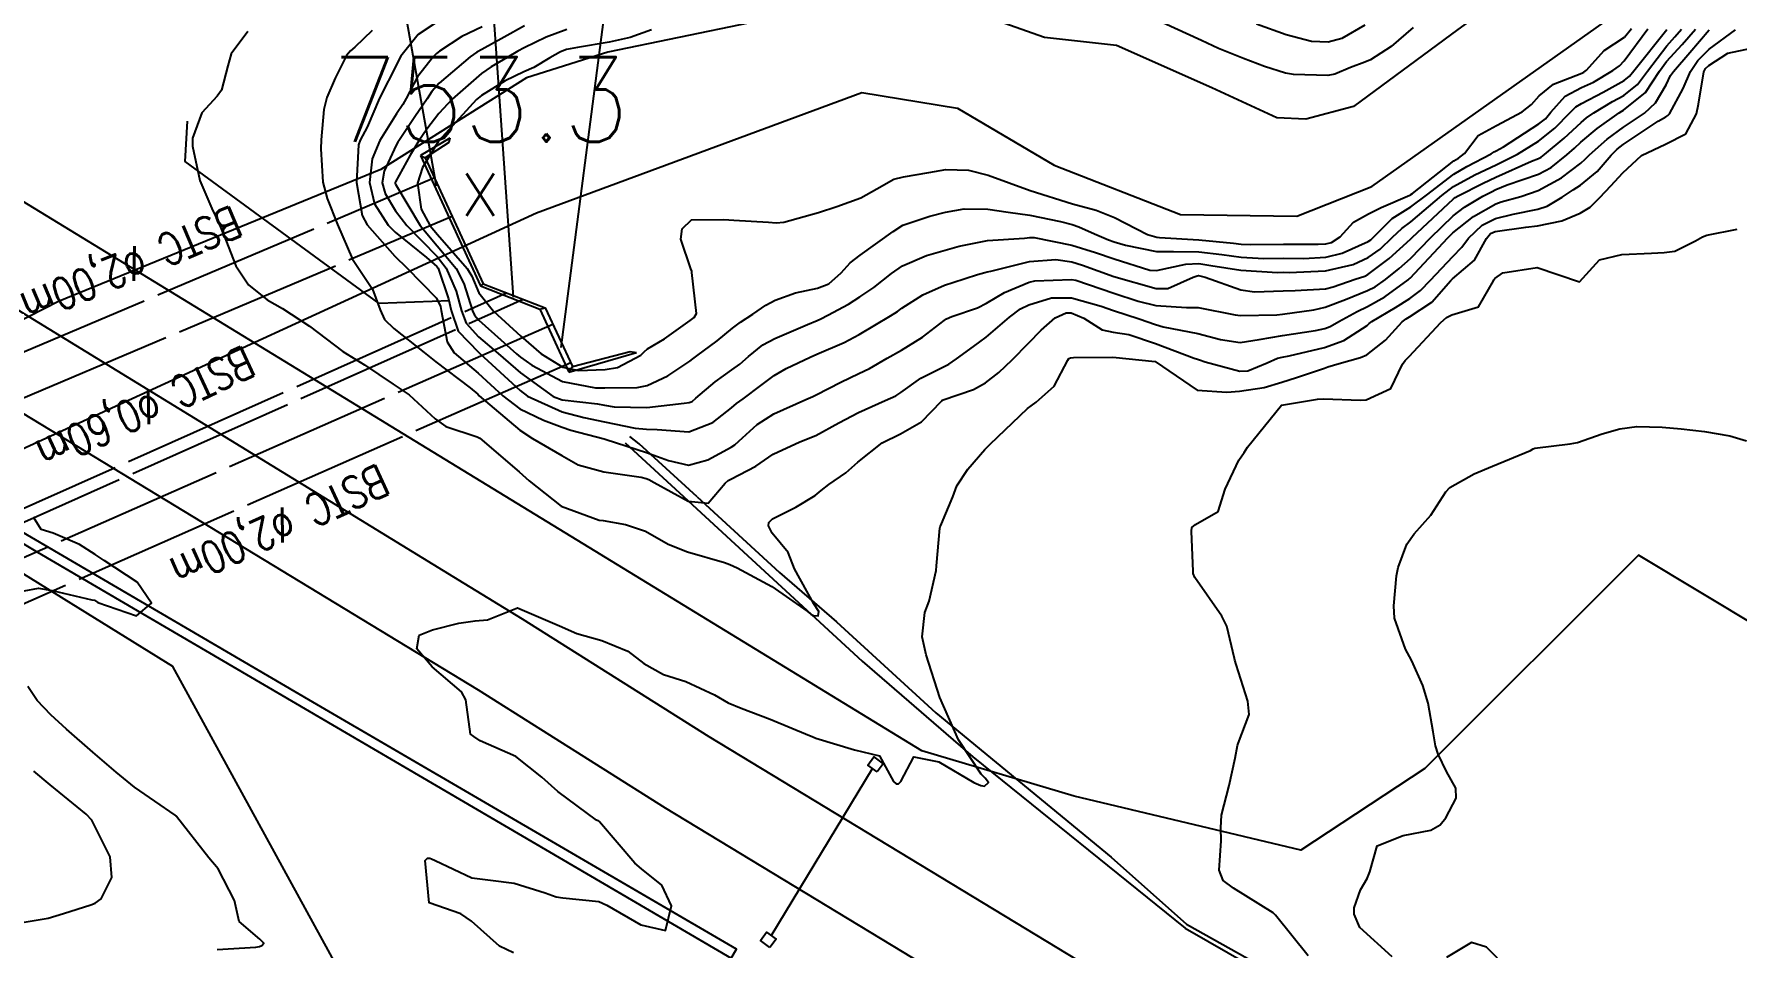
# Model space of a CAD drawing. Header units: metres. Extents: x 307586 to 320046, y 7427249 to 7434250.
# Drawn here: x 318582.8 to 318663.3, y 7430078.7 to 7430121.9 of the extents above; entities that cross this region are included whole.
import ezdxf
from ezdxf.enums import TextEntityAlignment as Align

# ---------------------------------------------------------------- set-up
doc = ezdxf.new("R2010")
doc.units = ezdxf.units.M
doc.header["$MEASUREMENT"] = 0
doc.linetypes.add('CONTINUO', pattern=[0])
doc.linetypes.add('TRACEJADO', pattern=[8.7, 8, -0.7])
for name, color, linetype in [('ALA', 45, 'Continuous'), ('BUEIRO', 151, 'Continuous'), ('Canaleta de Drenagem', 151, 'Continuous'), ('Curvas de Nivel 1m', 11, 'Continuous'), ('Curvas de Nivel 5m', 15, 'Continuous'), ('Divisa', 42, 'FENCELINE2'), ('Hidrografia', 140, 'Continuous'), ('Linha Férrea', 20, 'Continuous'), ('Pontes_Viadutos_Tubos', 190, 'Continuous'), ('Pontos Cotados', 45, 'Continuous'), ('Portico', 45, 'Continuous'), ('TEXTO', 45, 'Continuous')]:
    doc.layers.add(name, color=color, linetype=linetype)
doc.styles.add('ROMANS', font='romans', dxfattribs={"height": 0.2})
doc.styles.add('Style-STANDARD', font='STANDARD.shx')
doc.linetypes.add('FENCELINE2', pattern='A,0.25,-0.1,[132,ltypeshp.shx,S=0.1,R=0,X=-0.1,Y=0],-0.1,1', length=1.45)

# ---------------------------------------------------------------- blocks, each defined once
blk = doc.blocks.new('ELVTXT_169')
at = {"layer": 'Pontos Cotados', "linetype": 'Continuous', "style": 'Style-STANDARD'}
for s, height, p in [('753.3', 4, (0, 4)), ('x', 3, (0, 0))]:
    blk.add_text(s, height=height, dxfattribs=at).set_placement(p, align=Align.MIDDLE_CENTER)

msp = doc.modelspace()

# ---------------------------------------------------------------- linework, layer by layer
at = {"layer": 'ALA', "linetype": 'CONTINUO'}
for points in [[(318602.423, 7430116.937, 757.231), (318601.032, 7430116.115, 757.707)], [(318602.423, 7430116.937, 757.231), (318602.374, 7430116.732, 752.788), (318601.253, 7430116.012, 753.259)], [(318608.055, 7430105.888, 757.733), (318611.247, 7430106.807, 756.656)], [(318608.228, 7430106.142, 753.283), (318610.949, 7430106.855, 753.786), (318611.247, 7430106.807, 756.656)]]:
    msp.add_polyline3d(points, dxfattribs=at)
at = {"layer": 'BUEIRO', "linetype": 'TRACEJADO', "flags": 128}
for points in [[(318564.592, 7430099.344), (318601.666, 7430115.058)], [(318565.617, 7430097.606), (318602.528, 7430113.251)], [(318571.351, 7430094.578), (318605.1, 7430109.633)], [(318571.549, 7430094.009), (318605.886, 7430109.326)], [(318607.297, 7430108.141), (318572.028, 7430092.598)], [(318608.141, 7430106.327), (318572.664, 7430090.693)]]:
    msp.add_lwpolyline(points, dxfattribs=at)
at = {"layer": 'BUEIRO', "linetype": 'CONTINUO'}
for points in [[(318601.032, 7430116.115, 757.707), (318601.253, 7430116.012, 753.259), (318604.001, 7430110.061, 753.291), (318603.875, 7430109.965, 757.726)], [(318601.032, 7430116.115, 757.707), (318603.875, 7430109.965, 757.726)], [(318603.875, 7430109.965, 757.726), (318606.679, 7430108.858, 757.713)], [(318604.001, 7430110.061, 753.291), (318606.936, 7430108.917, 753.258)], [(318606.679, 7430108.858, 757.713), (318606.936, 7430108.917, 753.258), (318608.228, 7430106.142, 753.283), (318608.055, 7430105.888, 757.733)], [(318606.679, 7430108.858, 757.713), (318608.055, 7430105.888, 757.733)]]:
    msp.add_polyline3d(points, dxfattribs=at)
at = {"layer": 'Canaleta de Drenagem'}
msp.add_lwpolyline([(318539.638, 7430123.687), (318541.017, 7430123.391, -0.089246), (318542.886, 7430122.623, 0.008943), (318546.398, 7430120.47), (318553.255, 7430115.916), (318564.398, 7430108.447), (318582.929, 7430097.371), (318615.73, 7430078.185), (318615.975, 7430078.604), (318595.956, 7430090.288), (318580.7, 7430099.197), (318567.038, 7430107.411), (318557.668, 7430113.435), (318545.153, 7430121.808, 0.087116), (318539.573, 7430124.273, -41.983089)], format="xyb", dxfattribs=at)
for points in [[(318614.111, 7430099.992), (318611.378, 7430102.502), (318610.931, 7430102.846)], [(318613.695, 7430099.793), (318610.728, 7430102.527)], [(318613.695, 7430099.793), (318621.918, 7430092.218), (318627.149, 7430087.707), (318637.191, 7430079.597), (318644.47, 7430075.437), (318662.709, 7430064.554)], [(318614.111, 7430099.992), (318618.011, 7430096.411), (318620.7, 7430094.089), (318625.407, 7430089.785), (318633.682, 7430082.956), (318637.246, 7430079.797), (318662.813, 7430065.489)]]:
    msp.add_lwpolyline(points, dxfattribs=at)
at = {"layer": 'Curvas de Nivel 1m', "flags": 128}
for points, elevation in [([(318592.879, 7430121.976), (318592.092, 7430120.918), (318591.927, 7430120.361), (318591.633, 7430119.206), (318591.42, 7430118.925), (318590.706, 7430118.131), (318590.266, 7430116.936), (318590.255, 7430116.569), (318590.612, 7430114.933), (318591.167, 7430113.61), (318591.508, 7430112.923), (318591.831, 7430112.116), (318592.31, 7430110.913), (318592.902, 7430110.002), (318593.797, 7430109.296), (318594.516, 7430108.883), (318595.785, 7430108.055), (318597.365, 7430106.854), (318597.769, 7430106.602), (318598.383, 7430106.222), (318599.75, 7430105.308), (318600.506, 7430104.812), (318601.732, 7430103.682), (318602.241, 7430103.306), (318603.724, 7430102.831), (318603.838, 7430102.769), (318605.699, 7430101.173), (318606.176, 7430100.745), (318607.685, 7430099.55), (318609.484, 7430098.894), (318609.675, 7430098.865), (318610.727, 7430098.689), (318611.67, 7430098.367), (318612.753, 7430097.753), (318613.66, 7430097.383), (318615.407, 7430096.881), (318615.655, 7430096.789), (318616.013, 7430096.626), (318617.64, 7430095.752), (318619.31, 7430094.585), (318619.484, 7430094.445), (318619.621, 7430094.384), (318619.837, 7430094.361), (318619.876, 7430094.577), (318619.628, 7430094.929), (318618.713, 7430096.594), (318618.421, 7430097.359), (318617.67, 7430098.272), (318617.486, 7430098.612), (318617.508, 7430098.779), (318617.678, 7430098.944), (318618.782, 7430099.498), (318619.695, 7430100.056), (318619.982, 7430100.294), (318620.348, 7430100.574), (318621.146, 7430101.128), (318621.714, 7430101.623), (318622.86, 7430102.543), (318623.727, 7430102.968), (318624.716, 7430103.537), (318625.662, 7430104.511), (318625.704, 7430104.55), (318625.744, 7430104.567), (318627.184, 7430105.063), (318627.756, 7430105.376), (318628.381, 7430105.864), (318629.016, 7430106.471), (318629.781, 7430107.259), (318630.373, 7430107.868), (318631.037, 7430108.448), (318631.555, 7430108.684), (318631.797, 7430108.682), (318632.393, 7430108.431), (318633.259, 7430107.889), (318633.787, 7430107.779), (318634.532, 7430107.656), (318635.781, 7430107.241), (318637.607, 7430106.539), (318637.774, 7430106.492), (318637.869, 7430106.464), (318638.141, 7430106.364), (318639.767, 7430105.921), (318640.157, 7430105.946), (318641.068, 7430106.327), (318641.558, 7430106.539), (318641.776, 7430106.588), (318642.111, 7430106.649), (318643.781, 7430107.049), (318644.69, 7430107.375), (318645.791, 7430108.092), (318645.885, 7430108.176), (318646.019, 7430108.268), (318647.124, 7430108.936), (318647.81, 7430109.369), (318648.316, 7430109.741), (318648.789, 7430110.236), (318649.834, 7430111.343), (318650.263, 7430111.792), (318650.582, 7430112.213), (318651.227, 7430112.832), (318651.857, 7430113.146), (318652.698, 7430113.35), (318653.864, 7430113.592), (318654.302, 7430113.73), (318655.017, 7430114.159), (318655.532, 7430114.498), (318655.879, 7430114.725), (318656.67, 7430115.357), (318657.327, 7430116.136), (318657.608, 7430116.42), (318657.898, 7430116.635), (318659.548, 7430117.744), (318659.911, 7430117.951), (318660.006, 7430118.005), (318660.081, 7430118.098), (318660.737, 7430119.285), (318661.074, 7430120.089), (318661.418, 7430120.616), (318661.954, 7430121.142), (318663.205, 7430122.061)], 761), ([(318601.959, 7430122.51), (318600.925, 7430121.833), (318600.112, 7430120.818), (318600.048, 7430120.702), (318599.929, 7430120.471), (318599.099, 7430118.832), (318598.512, 7430117.454), (318598.183, 7430116.846), (318598.106, 7430116.63), (318598.018, 7430114.848), (318598.282, 7430113.278), (318598.512, 7430112.84), (318599.821, 7430111.36), (318600.389, 7430110.814), (318601.799, 7430109.378), (318601.982, 7430108.985), (318602.022, 7430108.797), (318602.298, 7430107.312), (318602.635, 7430106.787), (318603.759, 7430105.835), (318604.926, 7430104.758), (318605.737, 7430104.145), (318606.851, 7430103.62), (318607.728, 7430103.277), (318608.146, 7430103.143), (318609.723, 7430102.728), (318609.811, 7430102.699), (318611.717, 7430102.09), (318612.758, 7430101.709), (318613.711, 7430101.485), (318614.619, 7430101.735), (318615.72, 7430102.338), (318615.897, 7430102.453), (318616.094, 7430102.626), (318616.948, 7430103.4), (318617.736, 7430103.905), (318619.253, 7430104.587), (318619.59, 7430104.737), (318619.746, 7430104.817), (318620.91, 7430105.414), (318621.762, 7430105.813), (318622.263, 7430106.055), (318623.103, 7430106.54), (318623.777, 7430106.928), (318624.766, 7430107.537), (318625.791, 7430108.322), (318625.903, 7430108.397), (318626.157, 7430108.506), (318627.366, 7430108.928), (318627.803, 7430109.149), (318628.64, 7430109.648), (318629.818, 7430110.14), (318630.085, 7430110.191), (318631.82, 7430110.268), (318632.022, 7430110.235), (318633.811, 7430109.612), (318634.973, 7430109.231), (318635.802, 7430109.027), (318637.245, 7430108.932), (318637.801, 7430108.931), (318639.547, 7430108.593), (318639.796, 7430108.56), (318641.524, 7430108.595), (318641.797, 7430108.623), (318643.273, 7430108.825), (318643.803, 7430108.948), (318644.77, 7430109.319), (318645.815, 7430109.737), (318646.164, 7430109.92), (318646.651, 7430110.262), (318647.31, 7430110.774), (318647.833, 7430111.26), (318648.787, 7430112.236), (318649.859, 7430113.264), (318650.395, 7430113.685), (318651.266, 7430114.206), (318651.667, 7430114.411), (318651.876, 7430114.509), (318652.417, 7430114.731), (318653.884, 7430115.239), (318654.492, 7430115.559), (318655.237, 7430116.157), (318655.586, 7430116.464), (318655.899, 7430116.748), (318656.658, 7430117.39), (318657.705, 7430118.132), (318657.832, 7430118.213), (318657.915, 7430118.256), (318658.944, 7430119.098), (318659.619, 7430120.105), (318659.948, 7430120.567), (318660.686, 7430121.362), (318661.311, 7430122.087)], 759), ([(318603.954, 7430122.206), (318602.986, 7430121.746), (318601.937, 7430121.058), (318601.794, 7430120.943), (318601.651, 7430120.803), (318600.889, 7430119.844), (318600.361, 7430118.816), (318600.199, 7430118.528), (318599.906, 7430118.091), (318599.111, 7430116.832), (318598.747, 7430115.97), (318598.626, 7430114.839), (318598.861, 7430113.843), (318599.51, 7430112.825), (318599.838, 7430112.493), (318601.326, 7430111.299), (318601.814, 7430110.877), (318601.866, 7430110.799), (318602.355, 7430109.348), (318602.487, 7430108.79), (318602.815, 7430107.816), (318603.774, 7430106.831), (318603.849, 7430106.769), (318605.747, 7430105.007), (318606.103, 7430104.746), (318607.736, 7430104.003), (318608.757, 7430103.738), (318609.731, 7430103.541), (318611.187, 7430103.227), (318611.728, 7430103.194), (318612.232, 7430103.177), (318613.727, 7430103.066), (318614.865, 7430103.505), (318615.739, 7430104.202), (318615.974, 7430104.394), (318616.285, 7430104.625), (318617.125, 7430105.244), (318617.76, 7430105.716), (318618.318, 7430106.048), (318619.453, 7430106.585), (318619.774, 7430106.725), (318621.069, 7430107.278), (318621.784, 7430107.663), (318623.252, 7430108.538), (318623.585, 7430108.745), (318623.798, 7430108.899), (318624.787, 7430109.542), (318625.815, 7430109.995), (318626.202, 7430110.122), (318627.378, 7430110.494), (318627.716, 7430110.599), (318627.824, 7430110.624), (318627.994, 7430110.657), (318629.829, 7430111.108), (318631.068, 7430111.211), (318631.829, 7430111.097), (318632.338, 7430110.942), (318633.823, 7430110.41), (318635.815, 7430109.839), (318636.368, 7430109.831), (318637.566, 7430110.373), (318637.756, 7430110.438), (318637.824, 7430110.444), (318637.887, 7430110.432), (318638.129, 7430110.365), (318639.814, 7430109.772), (318640.464, 7430109.683), (318641.814, 7430109.724), (318642.381, 7430109.745), (318643.816, 7430109.826), (318644.189, 7430109.915), (318645.229, 7430110.276), (318645.675, 7430110.421), (318645.825, 7430110.493), (318646.839, 7430111.254), (318647.842, 7430112.168), (318647.922, 7430112.249), (318649.871, 7430114.074), (318649.952, 7430114.139), (318650.09, 7430114.218), (318651.278, 7430114.807), (318651.882, 7430115.093), (318653.562, 7430115.847), (318653.891, 7430115.976), (318654.016, 7430116.044), (318654.18, 7430116.167), (318655.112, 7430116.947), (318655.908, 7430117.688), (318656.156, 7430117.902), (318656.508, 7430118.144), (318657.39, 7430118.666), (318657.925, 7430118.963), (318658.571, 7430119.483), (318659.047, 7430120.113), (318659.955, 7430121.299), (318660.332, 7430121.723), (318660.65, 7430122.093)], 758), ([(318605.955, 7430122.246), (318604.991, 7430121.716), (318603.938, 7430121.138), (318603.706, 7430121.004), (318603.381, 7430120.778), (318601.92, 7430119.539), (318601.57, 7430119.15), (318601.35, 7430118.806), (318600.773, 7430117.943), (318600.007, 7430116.819), (318599.963, 7430116.748), (318599.89, 7430116.615), (318599.317, 7430115.382), (318599.232, 7430114.829), (318599.362, 7430114.331), (318599.85, 7430113.508), (318600.395, 7430112.814), (318601.821, 7430111.354), (318602.255, 7430110.793), (318602.724, 7430109.708), (318602.977, 7430108.782), (318603.204, 7430108.196), (318603.781, 7430107.555), (318604.707, 7430106.761), (318605.759, 7430105.85), (318607.313, 7430104.734), (318607.741, 7430104.57), (318609.412, 7430104.377), (318609.739, 7430104.326), (318610.191, 7430104.243), (318611.738, 7430104.218), (318613.501, 7430104.414), (318613.741, 7430104.444), (318613.889, 7430104.501), (318614.062, 7430104.647), (318614.976, 7430105.417), (318615.763, 7430105.989), (318616.134, 7430106.26), (318616.549, 7430106.622), (318617.226, 7430107.168), (318617.782, 7430107.473), (318619.336, 7430108.135), (318619.79, 7430108.325), (318619.965, 7430108.404), (318620.288, 7430108.575), (318621.264, 7430109.102), (318621.806, 7430109.434), (318622.473, 7430109.89), (318623.303, 7430110.538), (318623.827, 7430110.902), (318624.959, 7430111.391), (318625.834, 7430111.646), (318626.506, 7430111.834), (318627.839, 7430112.109), (318629.589, 7430112.212), (318629.841, 7430112.244), (318630.051, 7430112.248), (318631.837, 7430111.889), (318632.955, 7430111.544), (318633.831, 7430111.24), (318635.523, 7430110.696), (318635.826, 7430110.685), (318637.225, 7430110.98), (318637.829, 7430111.01), (318638.397, 7430110.93), (318639.827, 7430110.703), (318641.55, 7430110.598), (318641.826, 7430110.6), (318642.107, 7430110.597), (318643.827, 7430110.674), (318645.132, 7430110.974), (318645.833, 7430111.295), (318646.403, 7430111.698), (318646.983, 7430112.259), (318647.429, 7430112.672), (318647.85, 7430112.992), (318649.314, 7430114.228), (318649.877, 7430114.65), (318650.889, 7430115.204), (318651.888, 7430115.679), (318652.896, 7430116.185), (318653.899, 7430116.803), (318654.66, 7430117.408), (318655.39, 7430118.155), (318655.655, 7430118.415), (318655.919, 7430118.579), (318656.947, 7430119.12), (318657.936, 7430119.662), (318658.199, 7430119.867), (318658.404, 7430120.123), (318659.963, 7430122.074)], 757), ([(318607.956, 7430122.074), (318606.976, 7430121.717), (318605.94, 7430121.208), (318605.64, 7430121.05), (318605.141, 7430120.758), (318604.379, 7430120.315), (318603.925, 7430119.996), (318602.54, 7430118.791), (318601.906, 7430118.112), (318601.336, 7430117.368), (318600.955, 7430116.809), (318600.554, 7430116.142), (318599.864, 7430114.884), (318599.841, 7430114.843), (318599.84, 7430114.82), (318599.843, 7430114.8), (318599.862, 7430114.767), (318601.015, 7430112.808), (318601.829, 7430111.855), (318602.722, 7430110.786), (318603.089, 7430110.064), (318603.502, 7430108.774), (318603.591, 7430108.573), (318603.789, 7430108.344), (318605.578, 7430106.752), (318605.771, 7430106.59), (318606.304, 7430106.206), (318607.754, 7430105.443), (318609.31, 7430105.146), (318609.749, 7430105.134), (318611.279, 7430105.155), (318611.751, 7430105.248), (318612.724, 7430105.7), (318613.769, 7430106.394), (318613.915, 7430106.505), (318614.106, 7430106.647), (318615.06, 7430107.357), (318615.786, 7430107.966), (318616.169, 7430108.246), (318616.757, 7430108.62), (318617.363, 7430109.051), (318617.803, 7430109.287), (318618.77, 7430109.635), (318619.812, 7430109.847), (318620.341, 7430110.049), (318620.92, 7430110.569), (318621.343, 7430111.049), (318621.831, 7430111.411), (318623.38, 7430112.537), (318623.846, 7430112.836), (318625.113, 7430113.255), (318625.852, 7430113.441), (318626.747, 7430113.608), (318627.854, 7430113.584), (318628.822, 7430113.445), (318629.851, 7430113.296), (318631.296, 7430112.998), (318631.847, 7430112.855), (318632.164, 7430112.753), (318632.896, 7430112.424), (318633.568, 7430112.142), (318633.839, 7430112.046), (318634.365, 7430111.878), (318635.835, 7430111.579), (318636.638, 7430111.579), (318637.835, 7430111.576), (318638.924, 7430111.444), (318639.833, 7430111.318), (318640.903, 7430111.258), (318641.832, 7430111.263), (318642.787, 7430111.26), (318643.833, 7430111.311), (318644.612, 7430111.506), (318645.841, 7430112.058), (318645.969, 7430112.141), (318646.09, 7430112.268), (318646.974, 7430113.136), (318647.857, 7430113.7), (318648.604, 7430114.239), (318649.883, 7430115.234), (318650.5, 7430115.601), (318651.661, 7430116.202), (318651.802, 7430116.293), (318651.894, 7430116.348), (318652.232, 7430116.531), (318653.907, 7430117.62), (318654.217, 7430117.859), (318654.48, 7430118.164), (318655.156, 7430118.926), (318655.931, 7430119.332), (318656.496, 7430119.583), (318657.4, 7430120.135), (318657.715, 7430120.362), (318657.948, 7430120.594), (318659.066, 7430122.113)], 756), ([(318645.678, 7430122.273), (318644.588, 7430121.652), (318643.955, 7430121.483), (318643.163, 7430121.51), (318641.958, 7430121.824), (318640.563, 7430122.334)], 756), ([(318605.43, 7430078.441), (318604.776, 7430078.757), (318603.445, 7430079.941), (318602.948, 7430080.277), (318601.453, 7430080.8), (318601.263, 7430082.802), (318601.367, 7430082.918), (318601.484, 7430082.906), (318601.562, 7430082.877), (318601.732, 7430082.796), (318603.471, 7430081.989), (318604.352, 7430081.879), (318605.468, 7430081.731), (318606.929, 7430081.267), (318607.458, 7430081.09), (318607.763, 7430081.031), (318609.465, 7430080.864), (318609.846, 7430080.696), (318611.449, 7430079.766), (318612.619, 7430079.488), (318612.9, 7430080.658), (318612.446, 7430081.638), (318611.48, 7430082.406), (318611.169, 7430082.683), (318609.502, 7430084.632), (318609.464, 7430084.662), (318609.362, 7430084.702), (318607.523, 7430086.062), (318606.782, 7430086.738), (318605.543, 7430087.72), (318603.855, 7430088.462), (318603.552, 7430088.666), (318603.489, 7430088.707), (318603.408, 7430088.772), (318603.184, 7430090.39), (318602.978, 7430090.779), (318601.59, 7430091.957), (318600.857, 7430092.807), (318600.971, 7430093.444), (318601.612, 7430093.706), (318602.853, 7430094.019), (318603.616, 7430094.123), (318604.201, 7430094.18), (318605.623, 7430094.75), (318607.615, 7430093.9), (318608.426, 7430093.533), (318609.608, 7430093.197), (318610.836, 7430092.688), (318611.597, 7430092.113), (318612.522, 7430091.595), (318613.589, 7430091.267), (318614.932, 7430090.637), (318615.577, 7430090.258), (318616.19, 7430090.007), (318617.566, 7430089.485), (318619.421, 7430088.716), (318619.554, 7430088.662), (318619.734, 7430088.578), (318621.548, 7430088.032), (318622.743, 7430087.741), (318623.392, 7430086.532), (318623.531, 7430086.428), (318623.635, 7430086.425), (318623.753, 7430086.528), (318624.365, 7430087.702), (318625.542, 7430087.466), (318627.199, 7430086.493), (318627.531, 7430086.34), (318627.704, 7430086.314), (318627.893, 7430086.485), (318627.737, 7430086.689), (318627.537, 7430086.886), (318626.474, 7430088.501), (318625.583, 7430090.51), (318624.95, 7430092.517), (318624.754, 7430093.376), (318624.881, 7430094.517), (318625.092, 7430095.055), (318625.421, 7430096.512), (318625.437, 7430096.731), (318625.584, 7430098.511), (318625.607, 7430098.578), (318625.676, 7430098.715), (318626.206, 7430099.994), (318626.395, 7430100.503), (318626.906, 7430101.303), (318627.72, 7430102.234), (318627.963, 7430102.486), (318629.74, 7430104.16), (318629.904, 7430104.296), (318630.144, 7430104.456), (318630.988, 7430105.214), (318631.641, 7430106.441), (318631.693, 7430106.522), (318631.774, 7430106.563), (318631.904, 7430106.568), (318633.775, 7430106.59), (318635.773, 7430106.39), (318637.753, 7430105.034), (318639.165, 7430104.935), (318639.753, 7430104.979), (318640.922, 7430105.162), (318641.759, 7430105.414), (318642.446, 7430105.626), (318643.77, 7430106.075), (318643.93, 7430106.128), (318644.466, 7430106.283), (318645.473, 7430106.576), (318645.777, 7430106.707), (318646.66, 7430107.386), (318647.448, 7430108.253), (318647.639, 7430108.408), (318647.797, 7430108.497), (318648.852, 7430109.19), (318649.745, 7430110.221), (318649.824, 7430110.296), (318650.87, 7430111.172), (318651.428, 7430112.204), (318651.618, 7430112.43), (318651.848, 7430112.526), (318653.292, 7430112.738), (318653.852, 7430112.8), (318654.987, 7430113.028), (318655.861, 7430113.388), (318656.328, 7430113.684), (318656.788, 7430114.141), (318657.319, 7430114.695), (318657.885, 7430115.302), (318658.768, 7430116.117), (318659.898, 7430116.652), (318660.855, 7430117.138), (318661.359, 7430118.086), (318661.459, 7430118.545), (318661.711, 7430120.082), (318661.794, 7430120.232), (318661.946, 7430120.378), (318662.837, 7430120.952), (318663.954, 7430121.186)], 762), ([(318643.008, 7430078.296), (318641.461, 7430080.217), (318641.347, 7430080.321), (318639.475, 7430081.501), (318638.981, 7430081.851), (318638.795, 7430082.35), (318638.884, 7430083.736), (318638.879, 7430084.349), (318638.91, 7430084.951), (318639.272, 7430086.344), (318639.546, 7430087.641), (318639.656, 7430088.235), (318639.7, 7430088.339), (318640.209, 7430089.698), (318640.144, 7430090.334), (318639.6, 7430092.071), (318639.535, 7430092.273), (318639.515, 7430092.341), (318639.153, 7430093.882), (318638.924, 7430094.35), (318637.65, 7430096.176), (318637.568, 7430096.371), (318637.559, 7430096.466), (318637.491, 7430098.372), (318637.506, 7430098.542), (318637.678, 7430098.688), (318638.748, 7430099.294), (318639.078, 7430100.349), (318639.717, 7430101.715), (318639.973, 7430102.085), (318640.14, 7430102.336), (318641.743, 7430104.32), (318643.442, 7430104.6), (318643.748, 7430104.625), (318645.457, 7430104.564), (318645.747, 7430104.572), (318646.909, 7430105.105), (318647.466, 7430106.253), (318647.592, 7430106.435), (318647.777, 7430106.626), (318649.268, 7430108.228), (318649.55, 7430108.47), (318649.799, 7430108.598), (318651.048, 7430108.964), (318651.763, 7430110.201), (318651.781, 7430110.242), (318651.824, 7430110.313), (318652.213, 7430110.581), (318653.829, 7430110.823), (318655.823, 7430110.15), (318656.783, 7430111.19), (318657.836, 7430111.449), (318659.233, 7430111.505), (318659.837, 7430111.529), (318660.336, 7430111.597), (318661.32, 7430112.085), (318661.647, 7430112.281), (318661.847, 7430112.352), (318663.278, 7430112.632)], 763), ([(318646.971, 7430078.247), (318645.453, 7430079.635), (318645.185, 7430080.273), (318645.175, 7430080.563), (318645.474, 7430081.417), (318645.794, 7430081.953), (318645.923, 7430082.266), (318646.264, 7430083.493), (318647.5, 7430083.989), (318648.798, 7430084.231), (318649.24, 7430084.491), (318649.512, 7430084.817), (318650.001, 7430085.743), (318649.977, 7430086.216), (318649.541, 7430087.003), (318649.144, 7430087.822), (318649.022, 7430088.228), (318648.913, 7430088.879), (318648.677, 7430090.234), (318648.423, 7430091.069), (318647.905, 7430092.245), (318647.801, 7430092.443), (318647.608, 7430092.795), (318647.08, 7430094.255), (318647.056, 7430094.832), (318647.173, 7430096.255), (318647.254, 7430096.657), (318647.668, 7430097.746), (318648.012, 7430098.245), (318648.803, 7430099.116), (318649.511, 7430100.223), (318649.705, 7430100.429), (318650.851, 7430101.069), (318651.715, 7430101.435), (318653.51, 7430102.173), (318653.644, 7430102.251), (318653.725, 7430102.295), (318655.386, 7430102.495), (318655.729, 7430102.565), (318656.909, 7430102.964), (318657.739, 7430103.206), (318658.54, 7430103.319), (318659.741, 7430103.277), (318660.633, 7430103.197), (318661.738, 7430103.074), (318662.932, 7430102.865), (318663.732, 7430102.643)], 764), ([(318581.629, 7430095.425), (318582.974, 7430095.679), (318583.631, 7430095.556), (318585.498, 7430095.119), (318585.625, 7430095.099), (318585.788, 7430094.988), (318587.617, 7430094.368), (318588.326, 7430094.959), (318587.638, 7430095.958), (318586.089, 7430096.986), (318585.656, 7430097.265), (318584.925, 7430097.732), (318583.665, 7430098.267), (318583.098, 7430098.449), (318582.745, 7430099.024)], 761), ([(318591.43, 7430078.598), (318593.252, 7430078.713), (318593.431, 7430078.743), (318593.541, 7430078.78), (318593.627, 7430078.888), (318593.435, 7430079.082), (318592.458, 7430079.92), (318592.248, 7430080.908), (318591.475, 7430082.414), (318591.037, 7430082.924), (318589.502, 7430084.886), (318589.48, 7430084.917), (318589.444, 7430084.941), (318587.522, 7430086.271), (318586.652, 7430086.979), (318585.542, 7430087.915), (318584.299, 7430089.003), (318583.56, 7430089.689), (318582.914, 7430090.367), (318582.478, 7430091.026)], 761), ([(318651.951, 7430078.192), (318651.44, 7430078.7), (318650.718, 7430078.933), (318649.55, 7430078.219)], 764)]:
    msp.add_lwpolyline(points, dxfattribs=dict(at, elevation=elevation))
at = {"layer": 'Curvas de Nivel 5m', "flags": 128}
for points, elevation in [([(318598.753, 7430122.036), (318597.939, 7430121.247), (318597.724, 7430121.064), (318597.547, 7430120.854), (318597, 7430119.782), (318596.605, 7430118.863), (318596.475, 7430118.296), (318596.347, 7430116.865), (318596.322, 7430116.43), (318596.42, 7430114.864), (318596.632, 7430114.086), (318597.107, 7430112.857), (318597.819, 7430111.226), (318598.068, 7430110.846), (318598.776, 7430109.808), (318599.133, 7430108.83), (318599.339, 7430108.378), (318599.784, 7430107.951), (318601.205, 7430106.806), (318601.766, 7430106.366), (318603.385, 7430105.139), (318603.744, 7430104.84), (318603.819, 7430104.769), (318605.727, 7430103.138), (318606.331, 7430102.744), (318607.715, 7430101.937), (318608.492, 7430101.499), (318609.708, 7430101.164), (318611.468, 7430100.92), (318611.705, 7430100.863), (318611.837, 7430100.811), (318612.08, 7430100.674), (318613.69, 7430099.787), (318614.643, 7430099.686), (318615.441, 7430100.633), (318615.578, 7430100.758), (318615.705, 7430100.818), (318616.89, 7430101.44), (318617.717, 7430102.003), (318618.978, 7430102.591), (318619.726, 7430102.888), (318620.814, 7430103.487), (318621.737, 7430103.976), (318623.008, 7430104.541), (318623.511, 7430104.769), (318623.749, 7430104.923), (318624.689, 7430105.591), (318625.767, 7430106.128), (318626.023, 7430106.253), (318626.379, 7430106.504), (318627.175, 7430107.1), (318627.783, 7430107.528), (318628.88, 7430108.474), (318629.396, 7430108.87), (318629.802, 7430109.068), (318630.864, 7430109.392), (318631.807, 7430109.393), (318633.222, 7430108.999), (318633.799, 7430108.798), (318635.017, 7430108.398), (318635.79, 7430108.129), (318636.152, 7430108.024), (318637.786, 7430107.71), (318638.862, 7430107.432), (318639.782, 7430107.279), (318640.693, 7430107.421), (318641.786, 7430107.618), (318643.344, 7430107.852), (318643.789, 7430107.948), (318644.039, 7430108.038), (318644.451, 7430108.283), (318645.322, 7430108.753), (318645.804, 7430108.977), (318646.632, 7430109.44), (318647.734, 7430110.251), (318647.785, 7430110.288), (318647.824, 7430110.329), (318649.598, 7430112.224), (318649.847, 7430112.463), (318650.826, 7430113.243), (318651.867, 7430113.836), (318652.133, 7430113.932), (318653.059, 7430114.182), (318653.876, 7430114.469), (318654.982, 7430115.059), (318655.889, 7430115.755), (318656.095, 7430115.944), (318656.297, 7430116.146), (318657.139, 7430116.899), (318657.906, 7430117.461), (318658.901, 7430118.115), (318659.421, 7430118.607), (318659.933, 7430119.456), (318660.138, 7430119.9), (318660.271, 7430120.097), (318661.045, 7430120.996), (318661.963, 7430122.059)], 760), ([(318611.957, 7430122.065), (318610.944, 7430121.699), (318609.951, 7430121.473), (318608.456, 7430121.23), (318607.947, 7430121.126), (318607.656, 7430121.022), (318607.159, 7430120.738), (318606.396, 7430120.278), (318605.926, 7430120.075), (318605.037, 7430119.643), (318603.915, 7430118.96), (318603.689, 7430118.773), (318601.893, 7430116.8), (318601.135, 7430115.547), (318600.891, 7430114.81), (318601.073, 7430113.586), (318601.489, 7430112.804), (318601.837, 7430112.383), (318603.25, 7430110.778), (318603.458, 7430110.423), (318603.801, 7430109.627), (318604.485, 7430108.763), (318605.781, 7430107.58), (318606.749, 7430106.74), (318607.764, 7430106.119), (318608.514, 7430105.967), (318609.763, 7430106.01), (318610.349, 7430106.109), (318611.455, 7430106.683), (318611.617, 7430106.839), (318611.776, 7430106.978), (318612.577, 7430107.464), (318613.79, 7430108.32), (318613.976, 7430108.463), (318614.082, 7430108.647), (318613.873, 7430110.599), (318613.864, 7430110.65), (318613.824, 7430110.76), (318613.34, 7430112.16), (318613.416, 7430112.656), (318613.847, 7430113.078), (318615.383, 7430113.099), (318615.847, 7430113.063), (318617.488, 7430112.973), (318617.846, 7430112.938), (318618.214, 7430112.972), (318619.851, 7430113.423), (318620.717, 7430113.708), (318621.859, 7430114.122), (318622.605, 7430114.549), (318623.412, 7430114.995), (318623.872, 7430115.111), (318625.068, 7430115.325), (318625.877, 7430115.457), (318626.952, 7430115.424), (318627.873, 7430115.193), (318629.863, 7430114.46), (318631.857, 7430113.839), (318632.974, 7430113.543), (318633.851, 7430113.196), (318635.413, 7430112.394), (318635.842, 7430112.264), (318635.981, 7430112.249), (318637.841, 7430112.14), (318639.471, 7430111.977), (318639.839, 7430111.935), (318640.264, 7430111.911), (318641.839, 7430111.927), (318643.47, 7430111.926), (318643.839, 7430111.945), (318644.112, 7430112.016), (318644.515, 7430112.283), (318645.153, 7430112.974), (318645.854, 7430113.366), (318646.451, 7430113.67), (318647.812, 7430114.251), (318647.847, 7430114.266), (318647.863, 7430114.275), (318647.939, 7430114.324), (318649.889, 7430115.864), (318650.11, 7430115.999), (318650.388, 7430116.215), (318651.043, 7430117.067), (318651.906, 7430117.544), (318653.127, 7430118.182), (318653.56, 7430118.534), (318653.924, 7430118.935), (318654.603, 7430119.493), (318655.941, 7430120.013), (318656.037, 7430120.053), (318656.158, 7430120.148), (318657.001, 7430121.09), (318657.959, 7430121.71), (318658.285, 7430122.125)], 755), ([(318647.962, 7430122.171), (318646.934, 7430121.279), (318645.947, 7430120.645), (318645.685, 7430120.533), (318644.998, 7430120.279), (318644.258, 7430119.967), (318643.937, 7430119.901), (318642.307, 7430119.945), (318641.938, 7430120.006), (318640.936, 7430120.33), (318639.946, 7430120.698), (318638.771, 7430121.177), (318637.955, 7430121.549), (318636.125, 7430122.388)], 755), ([(318582.307, 7430079.892), (318583.444, 7430080.084), (318584.156, 7430080.293), (318585.45, 7430080.714), (318585.654, 7430080.785), (318585.944, 7430080.985), (318586.451, 7430081.997), (318586.363, 7430082.981), (318585.5, 7430084.701), (318585.239, 7430084.993), (318583.523, 7430086.379), (318582.753, 7430087.022)], 760)]:
    msp.add_lwpolyline(points, dxfattribs=dict(at, elevation=elevation))
at = {"layer": 'Divisa'}
for points in [[(318603.391, 7430066.312), (318589.336, 7430091.976), (318549.488, 7430116.639), (318545.407, 7430109.485), (318543.923, 7430106.884), (318523.114, 7430118.874), (318497.671, 7430132.991), (318461.705, 7430152.695), (318439.094, 7430163.042), (318434.003, 7430164.636), (318378.176, 7430221.641), (318375.392, 7430240.501), (318373.883, 7430245.723), (318371.247, 7430249.234), (318368.89, 7430253.051), (318366.424, 7430256.831), (318354.296, 7430270.915), (318346.033, 7430280.53), (318329.671, 7430276.808)], [(318768.309, 7430018.261), (318753.949, 7430030.133), (318707.087, 7430067.912), (318704.792, 7430065.066), (318694.183, 7430073.072), (318681.269, 7430082.755), (318678.891, 7430085.056), (318658.615, 7430097.234), (318648.513, 7430087.155), (318642.654, 7430083.288), (318631.937, 7430085.848), (318624.746, 7430087.978), (318574.054, 7430118.937), (318546.884, 7430135.706)]]:
    msp.add_lwpolyline(points, dxfattribs=at)
at = {"layer": 'Hidrografia'}
for points in [[(318564.984, 7430094.344), (318606.519, 7430113.41), (318621.907, 7430119.092), (318626.425, 7430118.36), (318630.994, 7430115.659), (318636.963, 7430113.33), (318642.472, 7430113.257), (318646.016, 7430114.654), (318658.556, 7430123.541), (318665.646, 7430130.739), (318674.675, 7430140.651), (318679.426, 7430147.7), (318685.754, 7430153.728), (318693.329, 7430156.003), (318697.196, 7430155.593), (318699.423, 7430153.253), (318702.001, 7430148.103), (318703.471, 7430142.587), (318704.643, 7430139.075)], [(318666.553, 7430135.475), (318662.48, 7430131.721), (318656.397, 7430126.655), (318650.075, 7430122.074), (318645.142, 7430118.432), (318642.894, 7430117.844), (318641.528, 7430117.897), (318638.449, 7430119.314), (318633.945, 7430121.324), (318630.545, 7430121.699), (318627.278, 7430122.848), (318621.701, 7430122.906), (318616.615, 7430122.398), (318609.887, 7430121.002), (318606.055, 7430119.791), (318602.949, 7430117.839), (318599.166, 7430115.452), (318583.926, 7430109.217), (318569.665, 7430101.947)]]:
    msp.add_lwpolyline(points, dxfattribs=at)
at = {"layer": 'Linha Férrea'}
for points in [[(318640.622, 7430072.918), (318614.679, 7430088.646), (318605.865, 7430094.201), (318603.102, 7430095.895), (318577.6, 7430111.503), (318550.539, 7430127.977), (318532.695, 7430138.88), (318515.834, 7430149.121), (318494.732, 7430161.862), (318464.575, 7430181.632), (318447.983, 7430193.752, -0.024716), (318428.644, 7430209.401, -0.002406), (318412.879, 7430223.64, -0.025565), (318404.483, 7430232.121, 0.007026), (318388.672, 7430249.325, -0.002805), (318379.069, 7430261.046, -0.016092), (318368.721, 7430274.697, -0.017872), (318353.465, 7430297.948, -0.020499), (318332.533, 7430335.907, -0.003286)], [(318397.776, 7430233.105, 0.017657), (318400.859, 7430229.94), (318410.511, 7430220.401, 0.014977), (318417.082, 7430214.284, -0.012716), (318421.898, 7430209.843, 0.03045), (318429.372, 7430203.423, -0.014071), (318436.845, 7430197.419, 0.019382), (318443.346, 7430192.308, -0.015984), (318449.698, 7430187.384, 0.033806), (318457.883, 7430181.493, -0.01702), (318481.313, 7430165.796, 0.027658), (318497.952, 7430155.154), (318524.462, 7430138.998), (318543.832, 7430127.435), (318557.52, 7430118.951), (318572.952, 7430109.569), (318603.765, 7430090.868), (318612.607, 7430085.295), (318638.575, 7430069.552)]]:
    msp.add_lwpolyline(points, format="xyb", dxfattribs=at)
at = {"layer": 'Pontes_Viadutos_Tubos'}
msp.add_lwpolyline([(318602.424, 7430109.251), (318599.078, 7430109.119), (318589.912, 7430115.843), (318590.024, 7430117.748)], dxfattribs=at)
at = {"layer": 'Portico'}
for points in [[(318622.628, 7430086.985), (318622.179, 7430087.313), (318622.464, 7430087.703), (318622.913, 7430087.375)], [(318617.56, 7430078.694), (318617.112, 7430079.021), (318617.396, 7430079.411), (318617.845, 7430079.084)]]:
    msp.add_lwpolyline(points, close=True, dxfattribs=at)
msp.add_lwpolyline([(318617.621, 7430079.248), (318622.404, 7430087.149)], dxfattribs=at)
at = {"layer": 'TEXTO'}
for p, q in [((318601.792, 7430114.672), (318595.824, 7430148.134)), ((318602.712, 7430148.442), (318605.415, 7430109.426)), ((318612.185, 7430141.723), (318607.673, 7430107.046))]:
    msp.add_line(p, q, dxfattribs=at)

# ---------------------------------------------------------------- block references
at = {"layer": 'Pontos Cotados', "linetype": 'Continuous'}
msp.add_blockref('ELVTXT_169', (318603.863, 7430114.77, 753.29), dxfattribs=at)

# ---------------------------------------------------------------- texts
at = {"layer": 'TEXTO', "style": 'ROMANS', "width": 0.8}
for s, rotation, p in [('BSTC Ø2,00m', 202.80454, (318592.145, 7430113.781)), ('BSTC Ø0,60m', 204.84756, (318592.716, 7430107.168)), ('BSTC Ø2,00m', 204.55569, (318599.067, 7430101.564))]:
    msp.add_text(s, height=1.5, rotation=rotation, dxfattribs=at).set_placement(p)

doc.saveas('drawing.dxf')
